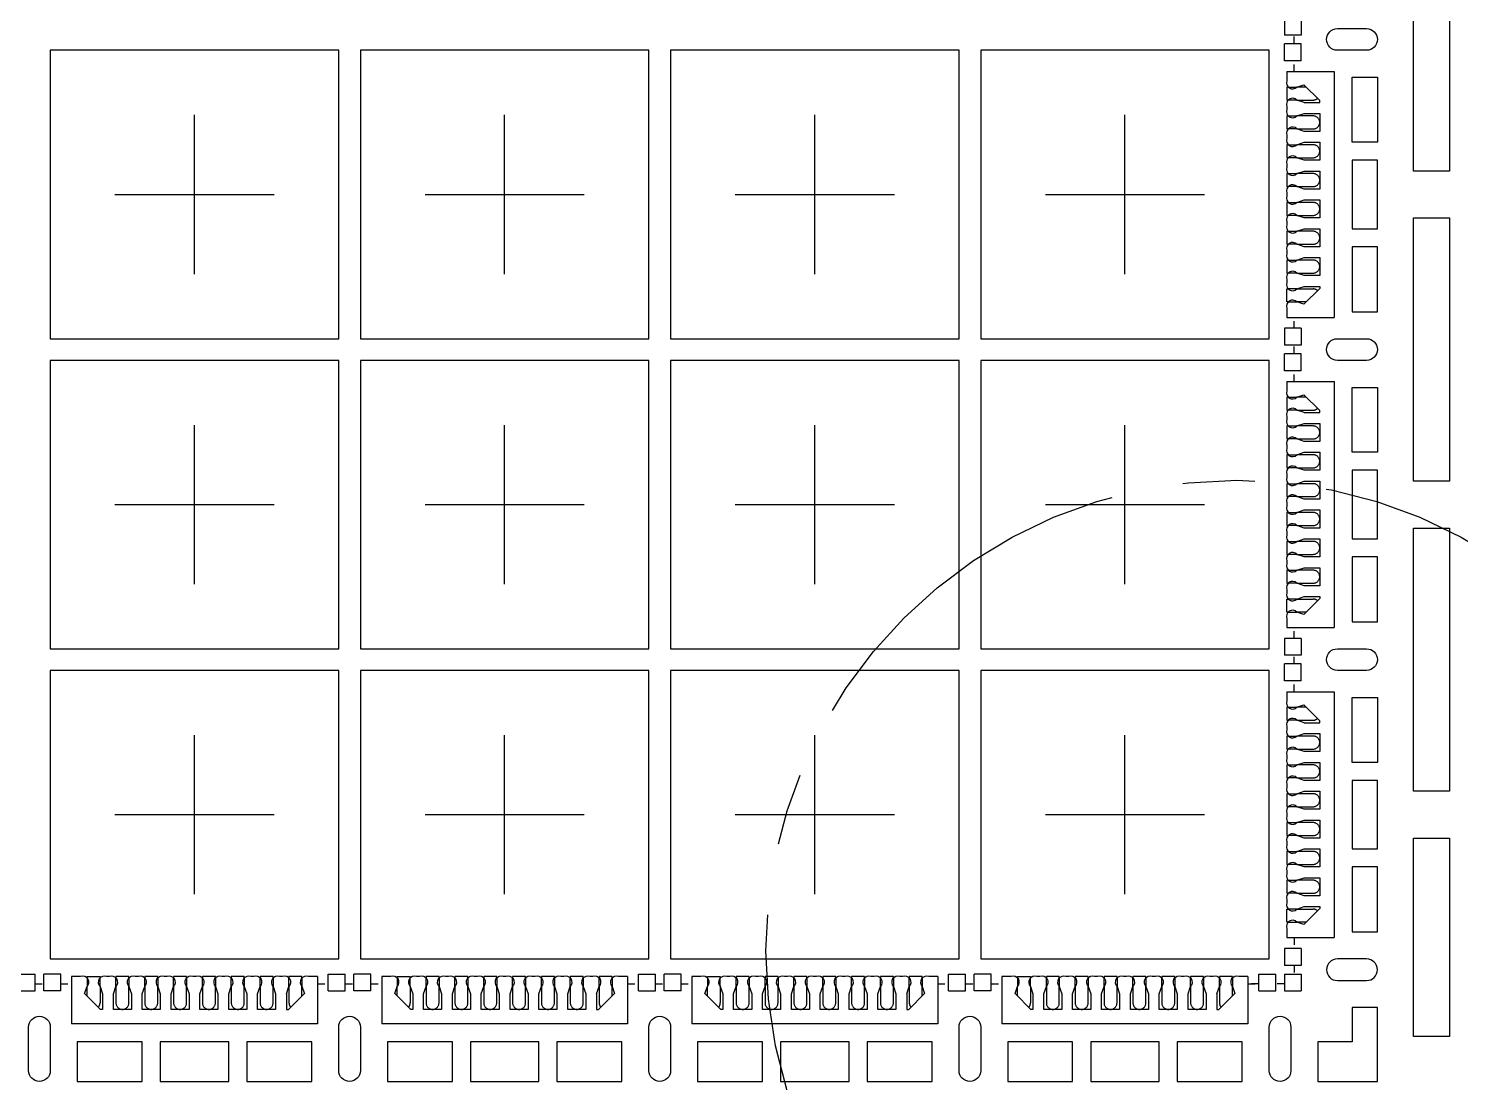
# Model space of a CAD drawing. Extents: x 580 to 695, y -153 to -2.
# Drawn here: x 644.95 to 664.8, y -75.81 to -61.19 of the extents above; entities that cross this region are included whole.
import ezdxf

# ---------------------------------------------------------------- set-up
doc = ezdxf.new("R2010")
doc.units = 0
doc.header["$LTSCALE"] = 5
doc.header["$MEASUREMENT"] = 0
doc.linetypes.add('CENTER', pattern=[2, 1.25, -0.25, 0.25, -0.25])
doc.linetypes.add('HIDDEN', pattern=[0.375, 0.25, -0.125])
doc.layers.get('0').update_dxf_attribs({"linetype": 'CONTINUOUS'})
doc.layers.add('1', color=7, linetype='CONTINUOUS')
doc.layers.add('1D', color=4, linetype='CONTINUOUS')

msp = doc.modelspace()

# ---------------------------------------------------------------- linework, layer by layer
for p, q in [((662.362, -74.305), (662.362, -74.54)), ((662.362, -74.305), (662.597, -74.305)), ((662.597, -74.305), (662.597, -74.54)), ((662.362, -74.54), (662.597, -74.54))]:
    msp.add_line(p, q)
at = {"layer": '1'}
for p, q in [((662.362, -61.05), (662.362, -61.285)), ((662.597, -61.05), (662.597, -61.285)), ((662.597, -61.285), (662.362, -61.285)), ((662.362, -61.64), (662.362, -61.405)), ((662.597, -61.405), (662.362, -61.405)), ((662.597, -61.64), (662.597, -61.405)), ((662.597, -61.64), (662.362, -61.64)), ((662.397, -61.79), (662.397, -61.916)), ((662.416, -62.005), (662.536, -62.005)), ((662.536, -62.005), (662.632, -61.972)), ((662.852, -62.192), (662.632, -61.972)), ((662.397, -62.274), (662.397, -62.316)), ((662.536, -62.185), (662.416, -62.185)), ((662.637, -62.22), (662.536, -62.185)), ((662.637, -62.22), (662.852, -62.22)), ((662.416, -62.405), (662.536, -62.405)), ((662.536, -62.405), (662.637, -62.37)), ((662.637, -62.37), (662.852, -62.37)), ((662.397, -62.674), (662.397, -62.716)), ((662.536, -62.585), (662.416, -62.585)), ((662.637, -62.62), (662.536, -62.585)), ((662.852, -62.62), (662.637, -62.62)), ((662.416, -62.805), (662.536, -62.805)), ((662.536, -62.805), (662.637, -62.77)), ((662.637, -62.77), (662.852, -62.77)), ((662.397, -63.074), (662.397, -63.116)), ((662.536, -62.985), (662.416, -62.985)), ((662.637, -63.02), (662.536, -62.985)), ((662.852, -63.02), (662.637, -63.02)), ((662.416, -63.205), (662.536, -63.205)), ((662.536, -63.205), (662.637, -63.17)), ((662.637, -63.17), (662.852, -63.17)), ((662.397, -63.474), (662.397, -63.516)), ((662.536, -63.385), (662.416, -63.385)), ((662.637, -63.42), (662.536, -63.385)), ((662.852, -63.42), (662.637, -63.42)), ((662.416, -63.605), (662.536, -63.605)), ((662.536, -63.605), (662.637, -63.57)), ((662.637, -63.57), (662.852, -63.57)), ((662.397, -63.874), (662.397, -63.916)), ((662.536, -63.785), (662.416, -63.785)), ((662.637, -63.82), (662.536, -63.785)), ((662.852, -63.82), (662.637, -63.82)), ((662.416, -64.005), (662.536, -64.005)), ((662.536, -64.005), (662.637, -63.97)), ((662.637, -63.97), (662.852, -63.97)), ((662.397, -64.274), (662.397, -64.316)), ((662.536, -64.185), (662.416, -64.185)), ((662.637, -64.22), (662.536, -64.185)), ((662.852, -64.22), (662.637, -64.22)), ((662.416, -64.405), (662.536, -64.405)), ((662.536, -64.405), (662.637, -64.37)), ((662.637, -64.37), (662.852, -64.37)), ((662.397, -64.674), (662.397, -64.716)), ((662.536, -64.585), (662.416, -64.585)), ((662.637, -64.62), (662.536, -64.585)), ((662.852, -64.62), (662.637, -64.62)), ((662.536, -64.805), (662.416, -64.805)), ((662.536, -64.805), (662.637, -64.77)), ((662.852, -64.798), (662.632, -65.018)), ((662.637, -64.77), (662.852, -64.77)), ((662.397, -65.074), (662.397, -65.2)), ((662.416, -64.985), (662.536, -64.985)), ((662.632, -65.018), (662.536, -64.985)), ((662.362, -65.35), (662.362, -65.585)), ((662.597, -65.35), (662.362, -65.35)), ((662.597, -65.35), (662.597, -65.585)), ((662.597, -65.585), (662.362, -65.585)), ((662.362, -65.94), (662.362, -65.705)), ((662.597, -65.705), (662.362, -65.705)), ((662.597, -65.94), (662.597, -65.705)), ((662.597, -65.94), (662.362, -65.94)), ((662.397, -66.09), (662.397, -66.216)), ((662.536, -66.305), (662.632, -66.272)), ((662.852, -66.492), (662.632, -66.272)), ((662.416, -66.305), (662.536, -66.305)), ((662.536, -66.485), (662.416, -66.485)), ((662.637, -66.52), (662.536, -66.485)), ((662.397, -66.574), (662.397, -66.616)), ((662.536, -66.705), (662.637, -66.67)), ((662.637, -66.52), (662.852, -66.52)), ((662.637, -66.67), (662.852, -66.67)), ((662.416, -66.705), (662.536, -66.705)), ((662.536, -66.885), (662.416, -66.885)), ((662.637, -66.92), (662.536, -66.885)), ((662.397, -66.974), (662.397, -67.016)), ((662.536, -67.105), (662.637, -67.07)), ((662.852, -66.92), (662.637, -66.92)), ((662.637, -67.07), (662.852, -67.07)), ((662.416, -67.105), (662.536, -67.105)), ((662.536, -67.285), (662.416, -67.285)), ((662.637, -67.32), (662.536, -67.285)), ((662.397, -67.374), (662.397, -67.416)), ((662.536, -67.505), (662.637, -67.47)), ((662.852, -67.32), (662.637, -67.32)), ((662.637, -67.47), (662.852, -67.47)), ((662.416, -67.505), (662.536, -67.505)), ((662.536, -67.685), (662.416, -67.685)), ((662.637, -67.72), (662.536, -67.685)), ((662.397, -67.774), (662.397, -67.816)), ((662.536, -67.905), (662.637, -67.87)), ((662.852, -67.72), (662.637, -67.72)), ((662.637, -67.87), (662.852, -67.87)), ((662.416, -67.905), (662.536, -67.905)), ((662.536, -68.085), (662.416, -68.085)), ((662.637, -68.12), (662.536, -68.085)), ((662.397, -68.174), (662.397, -68.216)), ((662.536, -68.305), (662.637, -68.27)), ((662.852, -68.12), (662.637, -68.12)), ((662.637, -68.27), (662.852, -68.27)), ((662.416, -68.305), (662.536, -68.305)), ((662.397, -68.574), (662.397, -68.616)), ((662.536, -68.485), (662.416, -68.485)), ((662.637, -68.52), (662.536, -68.485)), ((662.536, -68.705), (662.637, -68.67)), ((662.852, -68.52), (662.637, -68.52)), ((662.637, -68.67), (662.852, -68.67)), ((662.416, -68.705), (662.536, -68.705)), ((662.397, -68.974), (662.397, -69.016)), ((662.536, -68.885), (662.416, -68.885)), ((662.637, -68.92), (662.536, -68.885)), ((662.536, -69.105), (662.637, -69.07)), ((662.852, -68.92), (662.637, -68.92)), ((662.637, -69.07), (662.852, -69.07)), ((662.536, -69.105), (662.416, -69.105)), ((662.852, -69.098), (662.632, -69.318)), ((662.397, -69.374), (662.397, -69.5)), ((662.416, -69.285), (662.536, -69.285)), ((662.632, -69.318), (662.536, -69.285)), ((662.362, -69.65), (662.362, -69.885)), ((662.597, -69.65), (662.362, -69.65)), ((662.597, -69.65), (662.597, -69.885)), ((662.597, -69.885), (662.362, -69.885)), ((662.362, -70.24), (662.362, -70.005)), ((662.597, -70.005), (662.362, -70.005)), ((662.597, -70.24), (662.597, -70.005)), ((662.597, -70.24), (662.362, -70.24)), ((662.397, -70.39), (662.397, -70.516)), ((662.416, -70.605), (662.536, -70.605)), ((662.536, -70.605), (662.632, -70.572)), ((662.852, -70.792), (662.632, -70.572)), ((662.536, -70.785), (662.416, -70.785)), ((662.637, -70.82), (662.536, -70.785)), ((662.637, -70.82), (662.852, -70.82)), ((662.397, -70.874), (662.397, -70.916)), ((662.416, -71.005), (662.536, -71.005)), ((662.536, -71.005), (662.637, -70.97)), ((662.637, -70.97), (662.852, -70.97)), ((662.536, -71.185), (662.416, -71.185)), ((662.637, -71.22), (662.536, -71.185)), ((662.852, -71.22), (662.637, -71.22)), ((662.397, -71.274), (662.397, -71.316)), ((662.416, -71.405), (662.536, -71.405)), ((662.536, -71.405), (662.637, -71.37)), ((662.637, -71.37), (662.852, -71.37)), ((662.536, -71.585), (662.416, -71.585)), ((662.637, -71.62), (662.536, -71.585)), ((662.852, -71.62), (662.637, -71.62)), ((662.397, -71.674), (662.397, -71.716)), ((662.416, -71.805), (662.536, -71.805)), ((662.536, -71.805), (662.637, -71.77)), ((662.637, -71.77), (662.852, -71.77)), ((662.536, -71.985), (662.416, -71.985)), ((662.637, -72.02), (662.536, -71.985)), ((662.852, -72.02), (662.637, -72.02)), ((662.397, -72.074), (662.397, -72.116)), ((662.416, -72.205), (662.536, -72.205)), ((662.536, -72.205), (662.637, -72.17)), ((662.637, -72.17), (662.852, -72.17)), ((662.536, -72.385), (662.416, -72.385)), ((662.637, -72.42), (662.536, -72.385)), ((662.852, -72.42), (662.637, -72.42)), ((662.397, -72.474), (662.397, -72.516)), ((662.416, -72.605), (662.536, -72.605)), ((662.536, -72.605), (662.637, -72.57)), ((662.637, -72.57), (662.852, -72.57)), ((662.536, -72.785), (662.416, -72.785)), ((662.637, -72.82), (662.536, -72.785)), ((662.852, -72.82), (662.637, -72.82)), ((662.397, -72.874), (662.397, -72.916)), ((662.416, -73.005), (662.536, -73.005)), ((662.536, -73.005), (662.637, -72.97)), ((662.637, -72.97), (662.852, -72.97)), ((662.536, -73.185), (662.416, -73.185)), ((662.637, -73.22), (662.536, -73.185)), ((662.852, -73.22), (662.637, -73.22)), ((662.397, -73.274), (662.397, -73.316)), ((662.536, -73.405), (662.416, -73.405)), ((662.536, -73.405), (662.637, -73.37)), ((662.852, -73.398), (662.632, -73.618)), ((662.637, -73.37), (662.852, -73.37)), ((662.416, -73.585), (662.536, -73.585)), ((662.632, -73.618), (662.536, -73.585)), ((662.397, -73.674), (662.397, -73.8)), ((662.362, -73.95), (662.362, -74.185)), ((662.597, -73.95), (662.362, -73.95)), ((662.597, -73.95), (662.597, -74.185)), ((662.597, -74.185), (662.362, -74.185)), ((644.807, -74.305), (645.042, -74.305)), ((645.042, -74.54), (645.042, -74.305)), ((645.162, -74.54), (645.162, -74.305)), ((645.397, -74.305), (645.162, -74.305)), ((645.397, -74.54), (645.397, -74.305)), ((645.673, -74.34), (645.547, -74.34)), ((645.762, -74.359), (645.762, -74.479)), ((645.942, -74.479), (645.942, -74.359)), ((646.073, -74.34), (646.031, -74.34)), ((646.162, -74.479), (646.162, -74.359)), ((646.342, -74.359), (646.342, -74.479)), ((646.473, -74.34), (646.431, -74.34)), ((646.562, -74.479), (646.562, -74.359)), ((646.742, -74.359), (646.742, -74.479)), ((646.873, -74.34), (646.831, -74.34)), ((646.962, -74.479), (646.962, -74.359)), ((647.142, -74.359), (647.142, -74.479)), ((647.273, -74.34), (647.231, -74.34)), ((647.362, -74.479), (647.362, -74.359)), ((647.542, -74.359), (647.542, -74.479)), ((647.673, -74.34), (647.631, -74.34)), ((647.762, -74.479), (647.762, -74.359)), ((647.942, -74.359), (647.942, -74.479)), ((648.073, -74.34), (648.031, -74.34)), ((648.162, -74.479), (648.162, -74.359)), ((648.342, -74.359), (648.342, -74.479)), ((648.473, -74.34), (648.431, -74.34)), ((648.562, -74.479), (648.562, -74.359)), ((648.742, -74.359), (648.742, -74.479)), ((648.957, -74.34), (648.831, -74.34)), ((649.107, -74.305), (649.342, -74.305)), ((649.107, -74.54), (649.107, -74.305)), ((649.342, -74.54), (649.342, -74.305)), ((649.462, -74.54), (649.462, -74.305)), ((649.697, -74.305), (649.462, -74.305)), ((649.697, -74.54), (649.697, -74.305)), ((649.973, -74.34), (649.847, -74.34)), ((650.062, -74.359), (650.062, -74.479)), ((650.242, -74.479), (650.242, -74.359)), ((650.373, -74.34), (650.331, -74.34)), ((650.462, -74.479), (650.462, -74.359)), ((650.642, -74.359), (650.642, -74.479)), ((650.773, -74.34), (650.731, -74.34)), ((650.862, -74.479), (650.862, -74.359)), ((651.042, -74.359), (651.042, -74.479)), ((651.173, -74.34), (651.131, -74.34)), ((651.262, -74.479), (651.262, -74.359)), ((651.442, -74.359), (651.442, -74.479)), ((651.573, -74.34), (651.531, -74.34)), ((651.662, -74.479), (651.662, -74.359)), ((651.842, -74.359), (651.842, -74.479)), ((651.973, -74.34), (651.931, -74.34)), ((652.062, -74.479), (652.062, -74.359)), ((652.242, -74.359), (652.242, -74.479)), ((652.373, -74.34), (652.331, -74.34)), ((652.462, -74.479), (652.462, -74.359)), ((652.642, -74.359), (652.642, -74.479)), ((652.773, -74.34), (652.731, -74.34)), ((652.862, -74.479), (652.862, -74.359)), ((653.042, -74.359), (653.042, -74.479)), ((653.257, -74.34), (653.131, -74.34)), ((653.407, -74.305), (653.642, -74.305)), ((653.407, -74.54), (653.407, -74.305)), ((653.642, -74.54), (653.642, -74.305)), ((653.762, -74.54), (653.762, -74.305)), ((653.997, -74.305), (653.762, -74.305)), ((653.997, -74.54), (653.997, -74.305)), ((654.273, -74.34), (654.147, -74.34)), ((654.362, -74.359), (654.362, -74.479)), ((654.542, -74.479), (654.542, -74.359)), ((654.673, -74.34), (654.631, -74.34)), ((654.762, -74.479), (654.762, -74.359)), ((654.942, -74.359), (654.942, -74.479)), ((655.073, -74.34), (655.031, -74.34)), ((655.162, -74.479), (655.162, -74.359)), ((655.342, -74.359), (655.342, -74.479)), ((655.473, -74.34), (655.431, -74.34)), ((655.562, -74.479), (655.562, -74.359)), ((655.742, -74.359), (655.742, -74.479)), ((655.873, -74.34), (655.831, -74.34)), ((655.962, -74.479), (655.962, -74.359)), ((656.142, -74.359), (656.142, -74.479)), ((656.273, -74.34), (656.231, -74.34)), ((656.362, -74.479), (656.362, -74.359)), ((656.542, -74.359), (656.542, -74.479)), ((656.673, -74.34), (656.631, -74.34)), ((656.762, -74.479), (656.762, -74.359)), ((656.942, -74.359), (656.942, -74.479)), ((657.073, -74.34), (657.031, -74.34)), ((657.162, -74.479), (657.162, -74.359)), ((657.342, -74.359), (657.342, -74.479)), ((657.557, -74.34), (657.431, -74.34)), ((657.707, -74.305), (657.942, -74.305)), ((657.707, -74.54), (657.707, -74.305)), ((657.942, -74.54), (657.942, -74.305)), ((658.062, -74.54), (658.062, -74.305)), ((658.297, -74.305), (658.062, -74.305)), ((658.297, -74.54), (658.297, -74.305)), ((658.573, -74.34), (658.447, -74.34)), ((658.662, -74.359), (658.662, -74.479)), ((658.842, -74.479), (658.842, -74.359)), ((658.973, -74.34), (658.931, -74.34)), ((659.062, -74.479), (659.062, -74.359)), ((659.242, -74.359), (659.242, -74.479)), ((659.373, -74.34), (659.331, -74.34)), ((659.462, -74.479), (659.462, -74.359)), ((659.642, -74.359), (659.642, -74.479)), ((659.773, -74.34), (659.731, -74.34)), ((659.862, -74.479), (659.862, -74.359)), ((660.042, -74.359), (660.042, -74.479)), ((660.173, -74.34), (660.131, -74.34)), ((660.262, -74.479), (660.262, -74.359)), ((660.442, -74.359), (660.442, -74.479)), ((660.573, -74.34), (660.531, -74.34)), ((660.662, -74.479), (660.662, -74.359)), ((660.842, -74.359), (660.842, -74.479)), ((660.973, -74.34), (660.931, -74.34)), ((661.062, -74.479), (661.062, -74.359)), ((661.242, -74.359), (661.242, -74.479)), ((661.373, -74.34), (661.331, -74.34)), ((661.462, -74.479), (661.462, -74.359)), ((661.642, -74.359), (661.642, -74.479)), ((661.857, -74.34), (661.731, -74.34)), ((662.007, -74.305), (662.242, -74.305)), ((662.007, -74.54), (662.007, -74.305)), ((662.242, -74.54), (662.242, -74.305)), ((644.807, -74.54), (645.042, -74.54)), ((645.397, -74.54), (645.162, -74.54)), ((645.729, -74.575), (645.762, -74.479)), ((645.949, -74.795), (645.729, -74.575)), ((645.942, -74.479), (645.977, -74.58)), ((645.977, -74.58), (645.977, -74.795)), ((646.127, -74.58), (646.162, -74.479)), ((646.127, -74.795), (646.127, -74.58)), ((646.342, -74.479), (646.377, -74.58)), ((646.377, -74.58), (646.377, -74.795)), ((646.527, -74.58), (646.562, -74.479)), ((646.527, -74.795), (646.527, -74.58)), ((646.742, -74.479), (646.777, -74.58)), ((646.777, -74.58), (646.777, -74.795)), ((646.927, -74.58), (646.962, -74.479)), ((646.927, -74.795), (646.927, -74.58)), ((647.142, -74.479), (647.177, -74.58)), ((647.177, -74.58), (647.177, -74.795)), ((647.327, -74.58), (647.362, -74.479)), ((647.327, -74.795), (647.327, -74.58)), ((647.542, -74.479), (647.577, -74.58)), ((647.577, -74.58), (647.577, -74.795)), ((647.727, -74.58), (647.762, -74.479)), ((647.727, -74.795), (647.727, -74.58)), ((647.942, -74.479), (647.977, -74.58)), ((647.977, -74.58), (647.977, -74.795)), ((648.127, -74.58), (648.162, -74.479)), ((648.127, -74.795), (648.127, -74.58)), ((648.342, -74.479), (648.377, -74.58)), ((648.377, -74.58), (648.377, -74.795)), ((648.527, -74.58), (648.562, -74.479)), ((648.527, -74.58), (648.527, -74.795)), ((648.555, -74.795), (648.775, -74.575)), ((648.742, -74.479), (648.775, -74.575)), ((649.107, -74.54), (649.342, -74.54)), ((649.697, -74.54), (649.462, -74.54)), ((650.029, -74.575), (650.062, -74.479)), ((650.249, -74.795), (650.029, -74.575)), ((650.242, -74.479), (650.277, -74.58)), ((650.277, -74.58), (650.277, -74.795)), ((650.427, -74.58), (650.462, -74.479)), ((650.427, -74.795), (650.427, -74.58)), ((650.642, -74.479), (650.677, -74.58)), ((650.677, -74.58), (650.677, -74.795)), ((650.827, -74.58), (650.862, -74.479)), ((650.827, -74.795), (650.827, -74.58)), ((651.042, -74.479), (651.077, -74.58)), ((651.077, -74.58), (651.077, -74.795)), ((651.227, -74.58), (651.262, -74.479)), ((651.227, -74.795), (651.227, -74.58)), ((651.442, -74.479), (651.477, -74.58)), ((651.477, -74.58), (651.477, -74.795)), ((651.627, -74.58), (651.662, -74.479)), ((651.627, -74.795), (651.627, -74.58)), ((651.842, -74.479), (651.877, -74.58)), ((651.877, -74.58), (651.877, -74.795)), ((652.027, -74.58), (652.062, -74.479)), ((652.027, -74.795), (652.027, -74.58)), ((652.242, -74.479), (652.277, -74.58)), ((652.277, -74.58), (652.277, -74.795)), ((652.427, -74.58), (652.462, -74.479)), ((652.427, -74.795), (652.427, -74.58)), ((652.642, -74.479), (652.677, -74.58)), ((652.677, -74.58), (652.677, -74.795)), ((652.827, -74.58), (652.862, -74.479)), ((652.827, -74.58), (652.827, -74.795)), ((652.855, -74.795), (653.075, -74.575)), ((653.042, -74.479), (653.075, -74.575)), ((653.407, -74.54), (653.642, -74.54)), ((653.997, -74.54), (653.762, -74.54)), ((654.329, -74.575), (654.362, -74.479)), ((654.549, -74.795), (654.329, -74.575)), ((654.542, -74.479), (654.577, -74.58)), ((654.577, -74.58), (654.577, -74.795)), ((654.727, -74.58), (654.762, -74.479)), ((654.727, -74.795), (654.727, -74.58)), ((654.942, -74.479), (654.977, -74.58)), ((654.977, -74.58), (654.977, -74.795)), ((655.127, -74.58), (655.162, -74.479)), ((655.127, -74.795), (655.127, -74.58)), ((655.342, -74.479), (655.377, -74.58)), ((655.377, -74.58), (655.377, -74.795)), ((655.527, -74.58), (655.562, -74.479)), ((655.527, -74.795), (655.527, -74.58)), ((655.742, -74.479), (655.777, -74.58)), ((655.777, -74.58), (655.777, -74.795)), ((655.927, -74.58), (655.962, -74.479)), ((655.927, -74.795), (655.927, -74.58)), ((656.142, -74.479), (656.177, -74.58)), ((656.177, -74.58), (656.177, -74.795)), ((656.327, -74.58), (656.362, -74.479)), ((656.327, -74.795), (656.327, -74.58)), ((656.542, -74.479), (656.577, -74.58)), ((656.577, -74.58), (656.577, -74.795)), ((656.727, -74.58), (656.762, -74.479)), ((656.727, -74.795), (656.727, -74.58)), ((656.942, -74.479), (656.977, -74.58)), ((656.977, -74.58), (656.977, -74.795)), ((657.127, -74.58), (657.162, -74.479)), ((657.127, -74.58), (657.127, -74.795)), ((657.155, -74.795), (657.375, -74.575)), ((657.342, -74.479), (657.375, -74.575)), ((657.707, -74.54), (657.942, -74.54)), ((658.297, -74.54), (658.062, -74.54)), ((658.629, -74.575), (658.662, -74.479)), ((658.849, -74.795), (658.629, -74.575)), ((658.842, -74.479), (658.877, -74.58)), ((658.877, -74.58), (658.877, -74.795)), ((659.027, -74.58), (659.062, -74.479)), ((659.027, -74.795), (659.027, -74.58)), ((659.242, -74.479), (659.277, -74.58)), ((659.277, -74.58), (659.277, -74.795)), ((659.427, -74.58), (659.462, -74.479)), ((659.427, -74.795), (659.427, -74.58)), ((659.642, -74.479), (659.677, -74.58)), ((659.677, -74.58), (659.677, -74.795)), ((659.827, -74.58), (659.862, -74.479)), ((659.827, -74.795), (659.827, -74.58)), ((660.042, -74.479), (660.077, -74.58)), ((660.077, -74.58), (660.077, -74.795)), ((660.227, -74.58), (660.262, -74.479)), ((660.227, -74.795), (660.227, -74.58)), ((660.442, -74.479), (660.477, -74.58)), ((660.477, -74.58), (660.477, -74.795)), ((660.627, -74.58), (660.662, -74.479)), ((660.627, -74.795), (660.627, -74.58)), ((660.842, -74.479), (660.877, -74.58)), ((660.877, -74.58), (660.877, -74.795)), ((661.027, -74.58), (661.062, -74.479)), ((661.027, -74.795), (661.027, -74.58)), ((661.242, -74.479), (661.277, -74.58)), ((661.277, -74.58), (661.277, -74.795)), ((661.427, -74.58), (661.462, -74.479)), ((661.427, -74.58), (661.427, -74.795)), ((661.455, -74.795), (661.675, -74.575)), ((661.642, -74.479), (661.675, -74.575)), ((662.007, -74.54), (662.242, -74.54))]:
    msp.add_line(p, q, dxfattribs=at)
at = {"layer": '1', "color": 7}
for p, q in [((662.397, -61.79), (663.052, -61.79)), ((663.052, -61.79), (663.052, -65.2)), ((662.852, -62.22), (662.852, -62.192)), ((662.852, -62.37), (662.852, -62.62)), ((662.852, -62.77), (662.852, -63.02)), ((662.852, -63.17), (662.852, -63.42)), ((662.852, -63.57), (662.852, -63.82)), ((662.852, -63.97), (662.852, -64.22)), ((662.852, -64.37), (662.852, -64.62)), ((662.852, -64.77), (662.852, -64.798)), ((662.397, -65.2), (663.052, -65.2)), ((662.397, -66.09), (663.052, -66.09)), ((663.052, -66.09), (663.052, -69.5)), ((662.852, -66.52), (662.852, -66.492)), ((662.852, -66.67), (662.852, -66.92)), ((662.852, -67.07), (662.852, -67.32)), ((662.852, -67.47), (662.852, -67.72)), ((662.852, -67.87), (662.852, -68.12)), ((662.852, -68.27), (662.852, -68.52)), ((662.852, -68.67), (662.852, -68.92)), ((662.852, -69.07), (662.852, -69.098)), ((662.397, -69.5), (663.052, -69.5)), ((662.397, -70.39), (663.052, -70.39)), ((663.052, -70.39), (663.052, -73.8)), ((662.852, -70.82), (662.852, -70.792)), ((662.852, -70.97), (662.852, -71.22)), ((662.852, -71.37), (662.852, -71.62)), ((662.852, -71.77), (662.852, -72.02)), ((662.852, -72.17), (662.852, -72.42)), ((662.852, -72.57), (662.852, -72.82)), ((662.852, -72.97), (662.852, -73.22)), ((662.852, -73.37), (662.852, -73.398)), ((662.397, -73.8), (663.052, -73.8)), ((645.547, -74.34), (645.547, -74.995)), ((648.957, -74.34), (648.957, -74.995)), ((649.847, -74.34), (649.847, -74.995)), ((653.257, -74.34), (653.257, -74.995)), ((654.147, -74.34), (654.147, -74.995)), ((657.557, -74.34), (657.557, -74.995)), ((658.447, -74.34), (658.447, -74.995)), ((661.857, -74.34), (661.857, -74.995)), ((645.977, -74.795), (645.949, -74.795)), ((646.377, -74.795), (646.127, -74.795)), ((646.777, -74.795), (646.527, -74.795)), ((647.177, -74.795), (646.927, -74.795)), ((647.577, -74.795), (647.327, -74.795)), ((647.977, -74.795), (647.727, -74.795)), ((648.377, -74.795), (648.127, -74.795)), ((648.527, -74.795), (648.555, -74.795)), ((650.277, -74.795), (650.249, -74.795)), ((650.677, -74.795), (650.427, -74.795)), ((651.077, -74.795), (650.827, -74.795)), ((651.477, -74.795), (651.227, -74.795)), ((651.877, -74.795), (651.627, -74.795)), ((652.277, -74.795), (652.027, -74.795)), ((652.677, -74.795), (652.427, -74.795)), ((652.827, -74.795), (652.855, -74.795)), ((654.577, -74.795), (654.549, -74.795)), ((654.977, -74.795), (654.727, -74.795)), ((655.377, -74.795), (655.127, -74.795)), ((655.777, -74.795), (655.527, -74.795)), ((656.177, -74.795), (655.927, -74.795)), ((656.577, -74.795), (656.327, -74.795)), ((656.977, -74.795), (656.727, -74.795)), ((657.127, -74.795), (657.155, -74.795)), ((658.877, -74.795), (658.849, -74.795)), ((659.277, -74.795), (659.027, -74.795)), ((659.677, -74.795), (659.427, -74.795)), ((660.077, -74.795), (659.827, -74.795)), ((660.477, -74.795), (660.227, -74.795)), ((660.877, -74.795), (660.627, -74.795)), ((661.277, -74.795), (661.027, -74.795)), ((661.427, -74.795), (661.455, -74.795)), ((648.957, -74.995), (645.547, -74.995)), ((653.257, -74.995), (649.847, -74.995)), ((657.557, -74.995), (654.147, -74.995)), ((661.857, -74.995), (658.447, -74.995))]:
    msp.add_line(p, q, dxfattribs=at)
at = {"layer": '1', "ltscale": 10}
for points in [[(664.152, -63.17), (664.152, -59.52), (664.652, -59.52), (664.652, -63.17)], [(663.652, -62.77), (663.302, -62.77), (663.302, -61.87), (663.652, -61.87)], [(663.652, -63.02), (663.302, -63.02), (663.302, -63.97), (663.652, -63.97)], [(664.152, -67.47), (664.152, -63.82), (664.652, -63.82), (664.652, -67.47)], [(663.302, -64.22), (663.302, -65.12), (663.652, -65.12), (663.652, -64.22)], [(663.652, -67.07), (663.302, -67.07), (663.302, -66.17), (663.652, -66.17)], [(663.652, -67.32), (663.302, -67.32), (663.302, -68.27), (663.652, -68.27)], [(664.152, -71.77), (664.152, -68.12), (664.652, -68.12), (664.652, -71.77)], [(663.302, -68.52), (663.302, -69.42), (663.652, -69.42), (663.652, -68.52)], [(663.652, -71.37), (663.302, -71.37), (663.302, -70.47), (663.652, -70.47)], [(663.652, -71.62), (663.302, -71.62), (663.302, -72.57), (663.652, -72.57)], [(664.152, -72.42), (664.652, -72.42), (664.652, -75.17), (664.152, -75.17)], [(663.302, -72.82), (663.302, -73.72), (663.652, -73.72), (663.652, -72.82)], [(645.627, -75.245), (645.627, -75.795), (646.527, -75.795), (646.527, -75.245)], [(646.777, -75.245), (646.777, -75.795), (647.727, -75.795), (647.727, -75.245)], [(647.977, -75.245), (647.977, -75.795), (648.877, -75.795), (648.877, -75.245)], [(649.927, -75.245), (649.927, -75.795), (650.827, -75.795), (650.827, -75.245)], [(651.077, -75.245), (651.077, -75.795), (652.027, -75.795), (652.027, -75.245)], [(652.277, -75.245), (652.277, -75.795), (653.177, -75.795), (653.177, -75.245)], [(654.227, -75.245), (654.227, -75.795), (655.127, -75.795), (655.127, -75.245)], [(655.377, -75.245), (655.377, -75.795), (656.327, -75.795), (656.327, -75.245)], [(656.577, -75.245), (656.577, -75.795), (657.477, -75.795), (657.477, -75.245)], [(658.527, -75.245), (658.527, -75.795), (659.427, -75.795), (659.427, -75.245)], [(659.677, -75.245), (659.677, -75.795), (660.627, -75.795), (660.627, -75.245)], [(660.877, -75.245), (660.877, -75.795), (661.777, -75.795), (661.777, -75.245)]]:
    msp.add_lwpolyline(points, close=True, dxfattribs=at)
for points in [[(663.097, -61.195), (663.502, -61.195, -1), (663.502, -61.495), (663.097, -61.495, -1)], [(663.097, -65.495), (663.502, -65.495, -1), (663.502, -65.795), (663.097, -65.795, -1)], [(663.097, -69.795), (663.502, -69.795, -1), (663.502, -70.095), (663.097, -70.095, -1)], [(663.097, -74.395), (663.502, -74.395, 1), (663.502, -74.095), (663.097, -74.095, 1)], [(645.252, -75.04), (645.252, -75.645, -1), (644.952, -75.645), (644.952, -75.04, -1)], [(649.552, -75.04), (649.552, -75.645, -1), (649.252, -75.645), (649.252, -75.04, -1)], [(653.852, -75.04), (653.852, -75.645, -1), (653.552, -75.645), (653.552, -75.04, -1)], [(658.152, -75.04), (658.152, -75.645, -1), (657.852, -75.645), (657.852, -75.04, -1)], [(662.452, -75.04), (662.452, -75.645, -1), (662.152, -75.645), (662.152, -75.04, -1)]]:
    msp.add_lwpolyline(points, format="xyb", close=True, dxfattribs=at)
at = {"layer": '1'}
msp.add_lwpolyline([(662.827, -75.245), (662.827, -75.795), (663.652, -75.795), (663.652, -74.77), (663.302, -74.77), (663.302, -75.245)], close=True, dxfattribs=at)
for centre, start, end in [((662.476, -61.946), 159.5408, 315.2841), ((662.476, -62.244), 44.7159, 200.4592), ((662.476, -62.346), 159.5408, 315.2841), ((662.476, -62.644), 44.7159, 200.4592), ((662.476, -62.746), 159.5408, 315.2841), ((662.476, -63.044), 44.7159, 200.4592), ((662.476, -63.146), 159.5408, 315.2841), ((662.476, -63.444), 44.7159, 200.4592), ((662.476, -63.546), 159.5408, 315.2841), ((662.476, -63.844), 44.7159, 200.4592), ((662.476, -63.946), 159.5408, 315.2841), ((662.476, -64.244), 44.7159, 200.4592), ((662.476, -64.346), 159.5408, 315.2841), ((662.476, -64.644), 44.7159, 200.4592), ((662.476, -64.746), 159.5408, 315.2841), ((662.476, -65.044), 44.7159, 200.4592), ((662.476, -66.246), 159.5408, 315.2841), ((662.476, -66.544), 44.7159, 200.4592), ((662.476, -66.646), 159.5408, 315.2841), ((662.476, -66.944), 44.7159, 200.4592), ((662.476, -67.046), 159.5408, 315.2841), ((662.476, -67.344), 44.7159, 200.4592), ((662.476, -67.446), 159.5408, 315.2841), ((662.476, -67.744), 44.7159, 200.4592), ((662.476, -67.846), 159.5408, 315.2841), ((662.476, -68.144), 44.7159, 200.4592), ((662.476, -68.246), 159.5408, 315.2841), ((662.476, -68.544), 44.7159, 200.4592), ((662.476, -68.646), 159.5408, 315.2841), ((662.476, -68.944), 44.7159, 200.4592), ((662.476, -69.046), 159.5408, 315.2841), ((662.476, -69.344), 44.7159, 200.4592), ((662.476, -70.546), 159.5408, 315.2841), ((662.476, -70.844), 44.7159, 200.4592), ((662.476, -70.946), 159.5408, 315.2841), ((662.476, -71.244), 44.7159, 200.4592), ((662.476, -71.346), 159.5408, 315.2841), ((662.476, -71.644), 44.7159, 200.4592), ((662.476, -71.746), 159.5408, 315.2841), ((662.476, -72.044), 44.7159, 200.4592), ((662.476, -72.146), 159.5408, 315.2841), ((662.476, -72.444), 44.7159, 200.4592), ((662.476, -72.546), 159.5408, 315.2841), ((662.476, -72.844), 44.7159, 200.4592), ((662.476, -72.946), 159.5408, 315.2841), ((662.476, -73.244), 44.7159, 200.4592), ((662.476, -73.346), 159.5408, 315.2841), ((662.476, -73.644), 44.7159, 200.4592), ((645.703, -74.419), 314.7159, 110.4592), ((646.002, -74.419), 69.5408, 225.2841), ((646.103, -74.419), 314.7159, 110.4592), ((646.402, -74.419), 69.5408, 225.2841), ((646.503, -74.419), 314.7159, 110.4592), ((646.802, -74.419), 69.5408, 225.2841), ((646.903, -74.419), 314.7159, 110.4592), ((647.202, -74.419), 69.5408, 225.2841), ((647.303, -74.419), 314.7159, 110.4592), ((647.602, -74.419), 69.5408, 225.2841), ((647.703, -74.419), 314.7159, 110.4592), ((648.002, -74.419), 69.5408, 225.2841), ((648.103, -74.419), 314.7159, 110.4592), ((648.402, -74.419), 69.5408, 225.2841), ((648.503, -74.419), 314.7159, 110.4592), ((648.802, -74.419), 69.5408, 225.2841), ((650.003, -74.419), 314.7159, 110.4592), ((650.302, -74.419), 69.5408, 225.2841), ((650.403, -74.419), 314.7159, 110.4592), ((650.702, -74.419), 69.5408, 225.2841), ((650.803, -74.419), 314.7159, 110.4592), ((651.102, -74.419), 69.5408, 225.2841), ((651.203, -74.419), 314.7159, 110.4592), ((651.502, -74.419), 69.5408, 225.2841), ((651.603, -74.419), 314.7159, 110.4592), ((651.902, -74.419), 69.5408, 225.2841), ((652.003, -74.419), 314.7159, 110.4592), ((652.302, -74.419), 69.5408, 225.2841), ((652.403, -74.419), 314.7159, 110.4592), ((652.702, -74.419), 69.5408, 225.2841), ((652.803, -74.419), 314.7159, 110.4592), ((653.102, -74.419), 69.5408, 225.2841), ((654.303, -74.419), 314.7159, 110.4592), ((654.602, -74.419), 69.5408, 225.2841), ((654.703, -74.419), 314.7159, 110.4592), ((655.002, -74.419), 69.5408, 225.2841), ((655.103, -74.419), 314.7159, 110.4592), ((655.402, -74.419), 69.5408, 225.2841), ((655.503, -74.419), 314.7159, 110.4592), ((655.802, -74.419), 69.5408, 225.2841), ((655.903, -74.419), 314.7159, 110.4592), ((656.202, -74.419), 69.5408, 225.2841), ((656.303, -74.419), 314.7159, 110.4592), ((656.602, -74.419), 69.5408, 225.2841), ((656.703, -74.419), 314.7159, 110.4592), ((657.002, -74.419), 69.5408, 225.2841), ((657.103, -74.419), 314.7159, 110.4592), ((657.402, -74.419), 69.5408, 225.2841), ((658.603, -74.419), 314.7159, 110.4592), ((658.902, -74.419), 69.5408, 225.2841), ((659.003, -74.419), 314.7159, 110.4592), ((659.302, -74.419), 69.5408, 225.2841), ((659.403, -74.419), 314.7159, 110.4592), ((659.702, -74.419), 69.5408, 225.2841), ((659.803, -74.419), 314.7159, 110.4592), ((660.102, -74.419), 69.5408, 225.2841), ((660.203, -74.419), 314.7159, 110.4592), ((660.502, -74.419), 69.5408, 225.2841), ((660.603, -74.419), 314.7159, 110.4592), ((660.902, -74.419), 69.5408, 225.2841), ((661.003, -74.419), 314.7159, 110.4592), ((661.302, -74.419), 69.5408, 225.2841), ((661.403, -74.419), 314.7159, 110.4592), ((661.702, -74.419), 69.5408, 225.2841)]:
    msp.add_arc(centre, 0.0843, start, end, dxfattribs=at)
at = {"layer": '1D', "linetype": 'HIDDEN', "ltscale": 0.08}
for p, q in [((662.497, -61.405), (662.497, -61.285)), ((662.497, -61.79), (662.497, -61.64)), ((662.497, -65.35), (662.497, -65.2)), ((662.497, -65.705), (662.497, -65.585)), ((662.497, -66.09), (662.497, -65.94)), ((662.497, -69.65), (662.497, -69.5)), ((662.497, -70.005), (662.497, -69.885)), ((662.497, -70.39), (662.497, -70.24)), ((662.497, -73.8), (662.497, -73.95)), ((662.497, -74.185), (662.497, -74.305)), ((645.042, -74.44), (645.162, -74.44)), ((645.397, -74.44), (645.547, -74.44)), ((648.957, -74.44), (649.107, -74.44)), ((649.342, -74.44), (649.462, -74.44)), ((649.697, -74.44), (649.847, -74.44)), ((653.257, -74.44), (653.407, -74.44)), ((653.642, -74.44), (653.762, -74.44)), ((653.997, -74.44), (654.147, -74.44)), ((657.557, -74.44), (657.707, -74.44)), ((657.942, -74.44), (658.062, -74.44)), ((658.297, -74.44), (658.447, -74.44)), ((661.857, -74.44), (662.007, -74.44)), ((662.007, -74.44), (661.857, -74.44)), ((662.362, -74.44), (662.242, -74.44))]:
    msp.add_line(p, q, dxfattribs=at)
at = {"layer": '1D', "linetype": 'CENTER'}
for p, q in [((647.252, -64.598), (647.252, -62.392)), ((651.552, -64.598), (651.552, -62.392)), ((655.852, -64.598), (655.852, -62.392)), ((660.152, -64.598), (660.152, -62.392)), ((646.149, -63.495), (648.355, -63.495)), ((650.449, -63.495), (652.655, -63.495)), ((654.749, -63.495), (656.955, -63.495)), ((659.049, -63.495), (661.255, -63.495)), ((647.252, -68.898), (647.252, -66.692)), ((651.552, -68.898), (651.552, -66.692)), ((655.852, -68.898), (655.852, -66.692)), ((660.152, -68.898), (660.152, -66.692)), ((646.149, -67.795), (648.355, -67.795)), ((650.449, -67.795), (652.655, -67.795)), ((654.749, -67.795), (656.955, -67.795)), ((659.049, -67.795), (661.255, -67.795)), ((647.252, -73.198), (647.252, -70.992)), ((651.552, -73.198), (651.552, -70.992)), ((655.852, -73.198), (655.852, -70.992)), ((660.152, -73.198), (660.152, -70.992)), ((646.149, -72.095), (648.355, -72.095)), ((650.449, -72.095), (652.655, -72.095)), ((654.749, -72.095), (656.955, -72.095)), ((659.049, -72.095), (661.255, -72.095))]:
    msp.add_line(p, q, dxfattribs=at)
at = {"layer": '1D', "color": 2, "linetype": 'CENTER', "ltscale": 0.8}
for points in [[(649.252, -65.495), (649.252, -61.495), (645.252, -61.495), (645.252, -65.495)], [(653.552, -65.495), (653.552, -61.495), (649.552, -61.495), (649.552, -65.495)], [(657.852, -65.495), (657.852, -61.495), (653.852, -61.495), (653.852, -65.495)], [(662.152, -65.495), (662.152, -61.495), (658.152, -61.495), (658.152, -65.495)], [(649.252, -69.795), (649.252, -65.795), (645.252, -65.795), (645.252, -69.795)], [(653.552, -69.795), (653.552, -65.795), (649.552, -65.795), (649.552, -69.795)], [(657.852, -69.795), (657.852, -65.795), (653.852, -65.795), (653.852, -69.795)], [(662.152, -69.795), (662.152, -65.795), (658.152, -65.795), (658.152, -69.795)], [(649.252, -74.095), (649.252, -70.095), (645.252, -70.095), (645.252, -74.095)], [(653.552, -74.095), (653.552, -70.095), (649.552, -70.095), (649.552, -74.095)], [(657.852, -74.095), (657.852, -70.095), (653.852, -70.095), (653.852, -74.095)], [(662.152, -74.095), (662.152, -70.095), (658.152, -70.095), (658.152, -74.095)]]:
    msp.add_lwpolyline(points, close=True, dxfattribs=at)
at = {"layer": '1D', "linetype": 'HIDDEN', "ltscale": 0.3}
for points in [[(662.416, -62.005), (662.397, -62.005), (662.397, -62.185), (662.416, -62.185)], [(662.665, -62.005), (662.536, -62.005)], [(662.416, -62.405), (662.397, -62.405), (662.397, -62.585), (662.416, -62.585)], [(662.416, -62.805), (662.397, -62.805), (662.397, -62.985), (662.416, -62.985)], [(662.416, -63.205), (662.397, -63.205), (662.397, -63.385), (662.416, -63.385)], [(662.416, -63.605), (662.397, -63.605), (662.397, -63.785), (662.416, -63.785)], [(662.416, -64.005), (662.397, -64.005), (662.397, -64.185), (662.416, -64.185)], [(662.416, -64.405), (662.397, -64.405), (662.397, -64.585), (662.416, -64.585)], [(662.416, -64.985), (662.397, -64.985), (662.397, -64.805), (662.416, -64.805)], [(662.665, -64.985), (662.536, -64.985)], [(662.416, -66.305), (662.397, -66.305), (662.397, -66.485), (662.416, -66.485)], [(662.665, -66.305), (662.536, -66.305)], [(662.416, -66.705), (662.397, -66.705), (662.397, -66.885), (662.416, -66.885)], [(662.416, -67.105), (662.397, -67.105), (662.397, -67.285), (662.416, -67.285)], [(662.416, -67.505), (662.397, -67.505), (662.397, -67.685), (662.416, -67.685)], [(662.416, -67.905), (662.397, -67.905), (662.397, -68.085), (662.416, -68.085)], [(662.416, -68.305), (662.397, -68.305), (662.397, -68.485), (662.416, -68.485)], [(662.416, -68.705), (662.397, -68.705), (662.397, -68.885), (662.416, -68.885)], [(662.416, -69.285), (662.397, -69.285), (662.397, -69.105), (662.416, -69.105)], [(662.665, -69.285), (662.536, -69.285)], [(662.416, -70.605), (662.397, -70.605), (662.397, -70.785), (662.416, -70.785)], [(662.665, -70.605), (662.536, -70.605)], [(662.416, -71.005), (662.397, -71.005), (662.397, -71.185), (662.416, -71.185)], [(662.416, -71.405), (662.397, -71.405), (662.397, -71.585), (662.416, -71.585)], [(662.416, -71.805), (662.397, -71.805), (662.397, -71.985), (662.416, -71.985)], [(662.416, -72.205), (662.397, -72.205), (662.397, -72.385), (662.416, -72.385)], [(662.416, -72.605), (662.397, -72.605), (662.397, -72.785), (662.416, -72.785)], [(662.416, -73.005), (662.397, -73.005), (662.397, -73.185), (662.416, -73.185)], [(662.416, -73.585), (662.397, -73.585), (662.397, -73.405), (662.416, -73.405)], [(662.665, -73.585), (662.536, -73.585)], [(645.762, -74.359), (645.762, -74.34), (645.942, -74.34), (645.942, -74.359)], [(646.342, -74.359), (646.342, -74.34), (646.162, -74.34), (646.162, -74.359)], [(646.742, -74.359), (646.742, -74.34), (646.562, -74.34), (646.562, -74.359)], [(647.142, -74.359), (647.142, -74.34), (646.962, -74.34), (646.962, -74.359)], [(647.542, -74.359), (647.542, -74.34), (647.362, -74.34), (647.362, -74.359)], [(647.942, -74.359), (647.942, -74.34), (647.762, -74.34), (647.762, -74.359)], [(648.342, -74.359), (648.342, -74.34), (648.162, -74.34), (648.162, -74.359)], [(648.742, -74.359), (648.742, -74.34), (648.562, -74.34), (648.562, -74.359)], [(650.062, -74.359), (650.062, -74.34), (650.242, -74.34), (650.242, -74.359)], [(650.642, -74.359), (650.642, -74.34), (650.462, -74.34), (650.462, -74.359)], [(651.042, -74.359), (651.042, -74.34), (650.862, -74.34), (650.862, -74.359)], [(651.442, -74.359), (651.442, -74.34), (651.262, -74.34), (651.262, -74.359)], [(651.842, -74.359), (651.842, -74.34), (651.662, -74.34), (651.662, -74.359)], [(652.242, -74.359), (652.242, -74.34), (652.062, -74.34), (652.062, -74.359)], [(652.642, -74.359), (652.642, -74.34), (652.462, -74.34), (652.462, -74.359)], [(653.042, -74.359), (653.042, -74.34), (652.862, -74.34), (652.862, -74.359)], [(654.362, -74.359), (654.362, -74.34), (654.542, -74.34), (654.542, -74.359)], [(654.942, -74.359), (654.942, -74.34), (654.762, -74.34), (654.762, -74.359)], [(655.342, -74.359), (655.342, -74.34), (655.162, -74.34), (655.162, -74.359)], [(655.742, -74.359), (655.742, -74.34), (655.562, -74.34), (655.562, -74.359)], [(656.142, -74.359), (656.142, -74.34), (655.962, -74.34), (655.962, -74.359)], [(656.542, -74.359), (656.542, -74.34), (656.362, -74.34), (656.362, -74.359)], [(656.942, -74.359), (656.942, -74.34), (656.762, -74.34), (656.762, -74.359)], [(657.342, -74.359), (657.342, -74.34), (657.162, -74.34), (657.162, -74.359)], [(658.662, -74.359), (658.662, -74.34), (658.842, -74.34), (658.842, -74.359)], [(659.242, -74.359), (659.242, -74.34), (659.062, -74.34), (659.062, -74.359)], [(659.642, -74.359), (659.642, -74.34), (659.462, -74.34), (659.462, -74.359)], [(660.042, -74.359), (660.042, -74.34), (659.862, -74.34), (659.862, -74.359)], [(660.442, -74.359), (660.442, -74.34), (660.262, -74.34), (660.262, -74.359)], [(660.842, -74.359), (660.842, -74.34), (660.662, -74.34), (660.662, -74.359)], [(661.242, -74.359), (661.242, -74.34), (661.062, -74.34), (661.062, -74.359)], [(661.642, -74.359), (661.642, -74.34), (661.462, -74.34), (661.462, -74.359)], [(645.762, -74.608), (645.762, -74.479)], [(648.742, -74.608), (648.742, -74.479)], [(650.062, -74.608), (650.062, -74.479)], [(653.042, -74.608), (653.042, -74.479)], [(654.362, -74.608), (654.362, -74.479)], [(657.342, -74.608), (657.342, -74.479)], [(658.662, -74.608), (658.662, -74.479)], [(661.642, -74.608), (661.642, -74.479)]]:
    msp.add_lwpolyline(points, dxfattribs=at)
for points in [[(662.536, -62.185), (662.762, -62.185, 0.184483), (662.822, -62.162, 0.175674)], [(662.536, -62.585), (662.762, -62.585, 1), (662.762, -62.405), (662.536, -62.405)], [(662.536, -62.985), (662.762, -62.985, 1), (662.762, -62.805), (662.536, -62.805)], [(662.536, -63.385), (662.762, -63.385, 1), (662.762, -63.205), (662.536, -63.205)], [(662.536, -63.785), (662.762, -63.785, 1), (662.762, -63.605), (662.536, -63.605)], [(662.536, -64.185), (662.762, -64.185, 1), (662.762, -64.005), (662.536, -64.005)], [(662.536, -64.585), (662.762, -64.585, 1), (662.762, -64.405), (662.536, -64.405)], [(662.536, -64.805), (662.762, -64.805, -0.184483), (662.822, -64.828, -0.175674)], [(662.536, -66.485), (662.762, -66.485, 0.184483), (662.822, -66.462, 0.175674)], [(662.536, -66.885), (662.762, -66.885, 1), (662.762, -66.705), (662.536, -66.705)], [(662.536, -67.285), (662.762, -67.285, 1), (662.762, -67.105), (662.536, -67.105)], [(662.536, -67.685), (662.762, -67.685, 1), (662.762, -67.505), (662.536, -67.505)], [(662.536, -68.085), (662.762, -68.085, 1), (662.762, -67.905), (662.536, -67.905)], [(662.536, -68.485), (662.762, -68.485, 1), (662.762, -68.305), (662.536, -68.305)], [(662.536, -68.885), (662.762, -68.885, 1), (662.762, -68.705), (662.536, -68.705)], [(662.536, -69.105), (662.762, -69.105, -0.184483), (662.822, -69.128, -0.175674)], [(662.536, -70.785), (662.762, -70.785, 0.184483), (662.822, -70.762, 0.175674)], [(662.536, -71.185), (662.762, -71.185, 1), (662.762, -71.005), (662.536, -71.005)], [(662.536, -71.585), (662.762, -71.585, 1), (662.762, -71.405), (662.536, -71.405)], [(662.536, -71.985), (662.762, -71.985, 1), (662.762, -71.805), (662.536, -71.805)], [(662.536, -72.385), (662.762, -72.385, 1), (662.762, -72.205), (662.536, -72.205)], [(662.536, -72.785), (662.762, -72.785, 1), (662.762, -72.605), (662.536, -72.605)], [(662.536, -73.185), (662.762, -73.185, 1), (662.762, -73.005), (662.536, -73.005)], [(662.536, -73.405), (662.762, -73.405, -0.184483), (662.822, -73.428, -0.175674)], [(645.942, -74.479), (645.942, -74.705, -0.184483), (645.919, -74.765, -0.175674)], [(646.162, -74.479), (646.162, -74.705, 1), (646.342, -74.705), (646.342, -74.479)], [(646.562, -74.479), (646.562, -74.705, 1), (646.742, -74.705), (646.742, -74.479)], [(646.962, -74.479), (646.962, -74.705, 1), (647.142, -74.705), (647.142, -74.479)], [(647.362, -74.479), (647.362, -74.705, 1), (647.542, -74.705), (647.542, -74.479)], [(647.762, -74.479), (647.762, -74.705, 1), (647.942, -74.705), (647.942, -74.479)], [(648.162, -74.479), (648.162, -74.705, 1), (648.342, -74.705), (648.342, -74.479)], [(648.562, -74.479), (648.562, -74.705, 0.184483), (648.585, -74.765, 0.175674)], [(650.242, -74.479), (650.242, -74.705, -0.184483), (650.219, -74.765, -0.175674)], [(650.462, -74.479), (650.462, -74.705, 1), (650.642, -74.705), (650.642, -74.479)], [(650.862, -74.479), (650.862, -74.705, 1), (651.042, -74.705), (651.042, -74.479)], [(651.262, -74.479), (651.262, -74.705, 1), (651.442, -74.705), (651.442, -74.479)], [(651.662, -74.479), (651.662, -74.705, 1), (651.842, -74.705), (651.842, -74.479)], [(652.062, -74.479), (652.062, -74.705, 1), (652.242, -74.705), (652.242, -74.479)], [(652.462, -74.479), (652.462, -74.705, 1), (652.642, -74.705), (652.642, -74.479)], [(652.862, -74.479), (652.862, -74.705, 0.184483), (652.885, -74.765, 0.175674)], [(654.542, -74.479), (654.542, -74.705, -0.184483), (654.519, -74.765, -0.175674)], [(654.762, -74.479), (654.762, -74.705, 1), (654.942, -74.705), (654.942, -74.479)], [(655.162, -74.479), (655.162, -74.705, 1), (655.342, -74.705), (655.342, -74.479)], [(655.562, -74.479), (655.562, -74.705, 1), (655.742, -74.705), (655.742, -74.479)], [(655.962, -74.479), (655.962, -74.705, 1), (656.142, -74.705), (656.142, -74.479)], [(656.362, -74.479), (656.362, -74.705, 1), (656.542, -74.705), (656.542, -74.479)], [(656.762, -74.479), (656.762, -74.705, 1), (656.942, -74.705), (656.942, -74.479)], [(657.162, -74.479), (657.162, -74.705, 0.184483), (657.185, -74.765, 0.175674)], [(658.842, -74.479), (658.842, -74.705, -0.184483), (658.819, -74.765, -0.175674)], [(659.062, -74.479), (659.062, -74.705, 1), (659.242, -74.705), (659.242, -74.479)], [(659.462, -74.479), (659.462, -74.705, 1), (659.642, -74.705), (659.642, -74.479)], [(659.862, -74.479), (659.862, -74.705, 1), (660.042, -74.705), (660.042, -74.479)], [(660.262, -74.479), (660.262, -74.705, 1), (660.442, -74.705), (660.442, -74.479)], [(660.662, -74.479), (660.662, -74.705, 1), (660.842, -74.705), (660.842, -74.479)], [(661.062, -74.479), (661.062, -74.705, 1), (661.242, -74.705), (661.242, -74.479)], [(661.462, -74.479), (661.462, -74.705, 0.184483), (661.485, -74.765, 0.175674)]]:
    msp.add_lwpolyline(points, format="xyb", dxfattribs=at)
at = {"layer": '1D', "color": 2, "linetype": 'CENTER', "ltscale": 0.8}
msp.add_circle((661.701, -73.985, 0.029), 6.527, dxfattribs=at)

doc.saveas('drawing.dxf')
